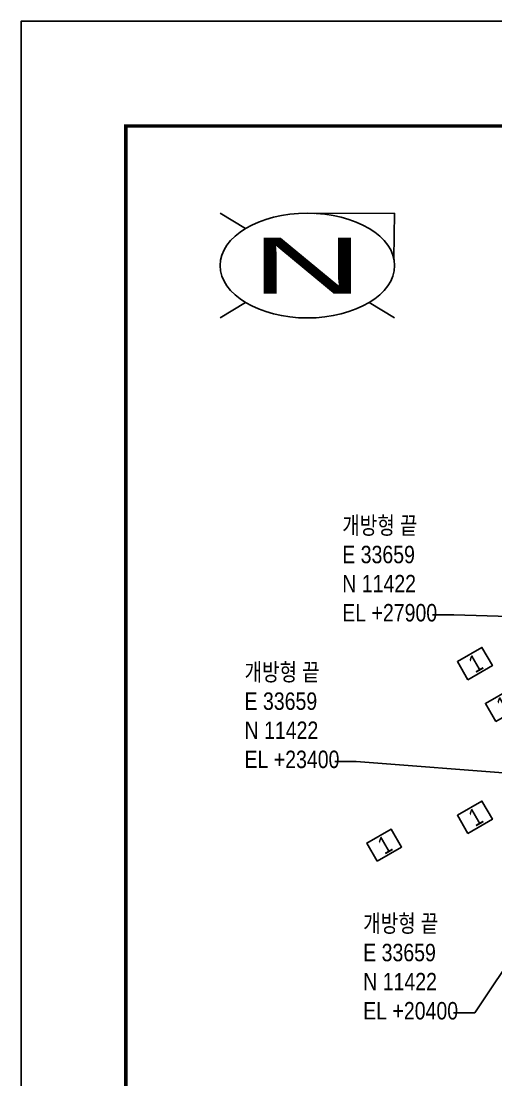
# Model space of a CAD drawing. Header units: millimetres. Extents: x 0 to 594, y 0 to 420.
# Drawn here: x 0 to 68, y 268.4 to 420 of the extents above; entities that cross this region are included whole.
import ezdxf
from ezdxf import colors
from ezdxf.entities.mleader import LeaderData, LeaderLine
from ezdxf.enums import TextEntityAlignment as Align
from ezdxf.math import Vec2, Vec3

# ---------------------------------------------------------------- set-up
doc = ezdxf.new("R2010")
doc.units = ezdxf.units.MM
doc.header["$LTSCALE"] = 0.25
doc.layers.add('주석', color=7, linetype='Continuous')
doc.styles.add('AdskIsoAnnotation', font='arial.ttf', dxfattribs={"width": 0.8, "height": 1})
doc.styles.get("Standard").update_dxf_attribs({"font": 'arial.ttf'})

# ---------------------------------------------------------------- blocks, each defined once
blk = doc.blocks.new('AnnoRect')
at = {"color": 0, "linetype": 'ByBlock', "lineweight": -2}
blk.add_wipeout([(-0.81, -0.6), (-0.81, 0.6), (0.81, 0.6), (0.81, -0.6)], dxfattribs=at)
blk.add_lwpolyline([(-0.81, -0.6), (-0.81, 0.6), (0.81, 0.6), (0.81, -0.6)], close=True, dxfattribs=at)
at = {"color": 0, "linetype": 'ByBlock', "lineweight": -2, "style": 'AdskIsoAnnotation', "width": 0.8}
blk.add_attdef('XX', text='', height=1, dxfattribs=at).set_placement((0, 0), align=Align.MIDDLE_CENTER)

msp = doc.modelspace()

# ---------------------------------------------------------------- linework, layer by layer
at = {"color": 0, "linetype": 'ByBlock', "lineweight": 25}
for p, q in [((32.1612, 390.3033), (28.5, 392.5)), ((42, 392.476), (53.5, 392.5)), ((53.5, 392.5), (53.3884, 386)), ((28.5, 377.5), (32.1612, 379.6967)), ((49.8388, 379.6967), (53.5, 377.5))]:
    msp.add_line(p, q, dxfattribs=at)
at = {"color": 0, "linetype": 'ByBlock', "lineweight": -2}
msp.add_line((41, 385), (41, 385), dxfattribs=at)
msp.add_line((41, 385), (41, 385), dxfattribs=at)
msp.add_line((41, 385), (41, 385), dxfattribs=at)
msp.add_line((41, 385), (41, 385), dxfattribs=at)
msp.add_line((41, 385), (41, 385), dxfattribs=at)
at = {"color": 0, "linetype": 'ByBlock', "lineweight": 25}
msp.add_ellipse((41, 385), major_axis=(12.5, 0), ratio=0.6, dxfattribs=at)

# ---------------------------------------------------------------- block references
at = {"layer": '주석'}
ref = msp.add_blockref('AnnoRect', (65, 328), dxfattribs=dict(at, xscale=2.500000000000001, yscale=2.500000000000001, zscale=2.500000000000001, rotation=30.00000000007506))
ref.add_attrib('XX_001', '1', (65.0451, 326.5767), dxfattribs={"layer": '0', "color": 0, "linetype": 'ByBlock', "lineweight": -2, "height": 2.5, "rotation": 30, "style": 'AdskIsoAnnotation', "width": 0.8})
ref = msp.add_blockref('AnnoRect', (69, 322), dxfattribs=dict(at, xscale=2.500000000000001, yscale=2.500000000000001, zscale=2.500000000000001, rotation=30.00000000007506))
ref.add_attrib('XX_001', '1', (69.0451, 320.5767), dxfattribs={"layer": '0', "color": 0, "linetype": 'ByBlock', "lineweight": -2, "height": 2.5, "rotation": 30, "style": 'AdskIsoAnnotation', "width": 0.8})
ref = msp.add_blockref('AnnoRect', (65, 306), dxfattribs=dict(at, xscale=2.500000000000001, yscale=2.500000000000001, zscale=2.500000000000001, rotation=30.00000000006805))
ref.add_attrib('XX_001', '1', (65.0451, 304.5767), dxfattribs={"layer": '0', "color": 0, "linetype": 'ByBlock', "lineweight": -2, "height": 2.5, "rotation": 30, "style": 'AdskIsoAnnotation', "width": 0.8})
ref = msp.add_blockref('AnnoRect', (52, 302), dxfattribs=dict(at, xscale=2.500000000000001, yscale=2.500000000000001, zscale=2.500000000000001, rotation=30.00000000006805))
ref.add_attrib('XX_001', '1', (52.0451, 300.5767), dxfattribs={"layer": '0', "color": 0, "linetype": 'ByBlock', "lineweight": -2, "height": 2.5, "rotation": 30, "style": 'AdskIsoAnnotation', "width": 0.8})

# ---------------------------------------------------------------- texts
at = {"color": 0, "linetype": 'ByBlock', "lineweight": 40, "width": 2}
msp.add_text('N', height=8, dxfattribs=at).set_placement((41, 385), align=Align.MIDDLE_CENTER)
at = {"layer": '주석', "char_height": 2.5, "attachment_point": 7, "style": 'AdskIsoAnnotation'}
for s, insert in [('{\\fGulim|b0|i0|c129|p50;개방형 끝\\P}E 33659\\PN 11422\\PEL +27900', (46, 334)), ('{\\fGulim|b0|i0|c129|p50;개방형 끝\\P}E 33659\\PN 11422\\PEL +23400', (32, 313)), ('{\\fGulim|b0|i0|c129|p50;개방형 끝\\P}E 33659\\PN 11422\\PEL +20400', (49, 277))]:
    msp.add_mtext(s, dxfattribs=dict(at, insert=insert))

# ---------------------------------------------------------------- leaders
at = {"layer": '주석'}
ml = msp.add_multileader_mtext('Standard', dxfattribs=at)
ml.set_content('')
ml.set_leader_properties()
ml.build(insert=Vec2(0, 0))
ml.multileader.update_dxf_attribs({"dogleg_length": 3.0619, "arrow_head_size": 2.5})
ctx = ml.context
ctx.base_point, ctx.arrow_head_size = Vec3(58.9381, 335), 2.5
notes = []
notes.append((ctx, [(0, (1, 1, 0), (62, 335), (-1, 0), 3.0619, [(0, [(77.5794, 334.5011)], 0, [])])]))
ctx.mtext, ml.multileader.dxf.content_type = None, 0
ml = msp.add_multileader_mtext('Standard', dxfattribs=at)
ml.set_content('')
ml.set_leader_properties()
ml.build(insert=Vec2(0, 0))
ml.multileader.update_dxf_attribs({"dogleg_length": 3.0619, "arrow_head_size": 2.5})
ctx = ml.context
ctx.base_point, ctx.arrow_head_size = Vec3(44.9381, 314), 2.5
notes.append((ctx, [(0, (1, 1, 0), (48, 314), (-1, 0), 3.0619, [(0, [(79.515, 311.5584)], 0, [])])]))
ctx.mtext, ml.multileader.dxf.content_type = None, 0
ml = msp.add_multileader_mtext('Standard', dxfattribs=at)
ml.set_content('')
ml.set_leader_properties()
ml.build(insert=Vec2(0, 0))
ml.multileader.update_dxf_attribs({"dogleg_length": 3.0619, "arrow_head_size": 2.5})
ctx = ml.context
ctx.base_point, ctx.arrow_head_size = Vec3(61.9381, 278), 2.5
notes.append((ctx, [(0, (1, 1, 0), (65, 278), (-1, 0), 3.0619, [(0, [(79.515, 299.7456)], 0, [])])]))
ctx.mtext, ml.multileader.dxf.content_type = None, 0
for ctx, leaders in notes:
    for number, flags, end, landing, length, lines in leaders:
        leader = LeaderData()
        leader.index, (leader.has_last_leader_line, leader.has_dogleg_vector, leader.attachment_direction) = number, flags
        leader.last_leader_point, leader.dogleg_vector, leader.dogleg_length = Vec3(end), Vec3(landing), length
        for number, points, colour, breaks in lines:
            line = LeaderLine()
            line.index, line.vertices, line.color, line.breaks = number, Vec3.list(points), colors.encode_raw_color(colour), breaks
            leader.lines.append(line)
        ctx.leaders.append(leader)

# ---------------------------------------------------------------- next in the draw order: linework, layer by layer
msp.add_lwpolyline([(0, 0), (594, 0), (594, 420), (0, 420)], close=True)
at = {"const_width": 0.5}
msp.add_lwpolyline([(15, 15), (579, 15), (579, 405), (15, 405)], close=True, dxfattribs=at)

doc.saveas('drawing.dxf')
